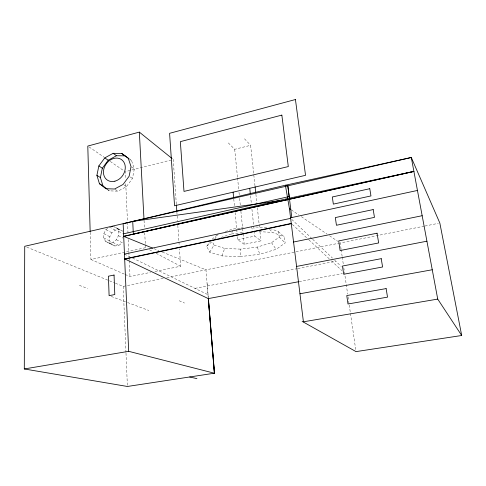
<?xml version="1.0" encoding="UTF-8"?>
<svg xmlns="http://www.w3.org/2000/svg" width="486" height="486" viewBox="0 0 486 486"><rect width="100%" height="100%" fill="white"/><g stroke="black" fill="none" stroke-linecap="round" stroke-linejoin="round"><path stroke-width="0.36" stroke-dasharray="2.43 1.82" d="M107.619 228.317L105.893 229.647L103.84 233.657L103.725 237.946L105.584 241.372L108.943 243.024L112.898 242.429L116.379 239.75L118.444 235.698L118.535 231.385L116.634 227.97L113.943 226.689M116.379 239.75L122.278 242.757L118.833 245.4L114.921 245.977L111.598 244.343L109.745 240.953L109.848 236.718L111.871 232.764L115.273 230.139L119.161 229.538L122.496 231.123L116.634 227.97M211.052 240.37L206.665 246.25L209.709 252.204L222.053 255.922L240.193 256.638L240.394 249.124L257.373 247.052L271.534 242.696L279.292 237.065L278.241 231.555L271.492 228.985M107.041 189.425L109.356 190.852L117.97 191.162L126.451 186.63L132.459 178.471L134.324 168.94L131.584 160.659L129.798 159.347M220.844 237.454L231.5 233.979L232.539 230.443M222.053 255.922L224.647 248.431L240.394 249.124M209.709 252.204L214.016 245.078L212.437 241.767M214.83 238.966L218.275 233.875M212.054 239.288L217.145 234.86M206.665 246.25L211.665 241.931M240.193 256.638L259.737 254.263L276.103 249.348L285.179 242.988L284.11 236.749L278.241 231.555M225.267 231.567L232.952 229.028L240.339 228.116M228.317 142.92L234.695 149.311L250.606 145.308L255.004 185.938M90.177 232.265L90.925 259.481L145.508 247.69L146.833 248.389M237.733 239.713L254.786 236.117L260.946 240.862L244.209 244.343L237.733 239.713L237.441 236.694M125.175 274.481L129.969 276.583L150.532 272.385M154.943 271.486L180.646 266.237L179.437 248.826M115.449 283.247L123.183 286.394L164.061 278.217M166.795 277.67L339.459 243.121M424.223 226.166L340.2 242.976L341.075 248.972M424.964 226.014L438.348 223.335M194.953 288.368L297.031 268.703M297.772 268.564L335.777 261.243M299.163 281.625L342.357 273.557M241.074 228.025L243.292 227.746M231.5 233.979L244.118 232.417M259.002 231.646L272.458 232.387L284.11 236.749M255.77 226.992L267.391 227.661M214.016 245.078L224.647 248.431M79.388 285.385L87.687 288.459M111.239 296.46L126.84 302.274M127.551 302.535L148.831 310.469M153.934 248.656L158.855 250.661M162.373 252.088L205.973 269.833L208.306 298.598M26.833 247.155L114.745 282.961M179.182 300.755L184.498 303.045M90.925 259.481L124.489 274.183M124.465 254.117L129.896 256.754M132.599 258.066L207.99 294.704M105.584 241.372L111.598 244.343M108.943 243.024L114.921 245.977M103.725 237.946L109.745 240.953M112.898 242.429L118.833 245.4M103.84 233.657L109.848 236.718M207.103 283.781L208.318 297.365M105.893 229.647L111.871 232.764M118.444 235.698L123.007 238.085M149.488 249.792L152.804 251.541M156.115 253.291L180.646 266.237M109.338 226.986L115.273 230.139M118.535 231.385L122.436 233.462M113.268 226.367L119.161 229.538M115.115 189.376L117.97 191.162M124.209 185.172L126.451 186.63M291.314 209.891L298.835 214.982M301.344 216.677L327.042 234.07M329.544 235.765L337.697 241.281M130.248 176.971L132.459 178.471M89.047 146.924L104.004 157.166M110.237 161.431L123.948 170.823M131.584 167.002L134.324 168.94M129.938 159.469L131.584 160.659M107.606 189.491L109.356 190.852M292.359 224.447L308.306 239.312M308.853 239.823L329.198 258.789M331.397 260.836L341.84 270.574M291.734 219.399L312.103 238.754M312.638 239.258L332.473 258.102M334.647 260.168L341.257 266.45M279.292 237.065L285.179 242.988M244.513 138.789L250.606 145.308M269.566 229.264L272.458 232.387M271.534 242.696L276.103 249.348M251.408 226.743L252.793 230.662M257.373 247.052L259.737 254.263M341.178 249.683L342.162 256.462M342.259 257.13L343.414 265.046M343.802 267.701L347.636 294.066M348.049 296.922L349.13 304.327M349.24 305.08L356.013 351.615M255.897 194.212L256.875 203.239M257.361 207.753L259.639 228.821M259.967 231.828L260.946 240.862M250.527 195.767L251.317 203.239M251.942 209.217L254.154 230.139M254.233 230.886L254.786 236.117M234.695 149.311L237.49 177.22M237.563 177.973L238.699 189.285M239.003 192.298L239.3 195.317M239.604 198.337L240.284 205.122M240.886 211.155L242.55 227.746M242.623 228.505L243.079 233.025M243.152 233.784L244.209 244.343M233.766 198.956L234.428 205.748M235.09 212.54L237.144 233.675M176.333 204.15L173.235 159.475L125.2 171.68L125.54 179.225M176.861 211.72L177.493 220.808M177.809 225.352L178.909 241.25M178.963 242.01L179.225 245.795M144.056 220.492L144.457 228.049M144.7 232.581L145.308 243.911M145.35 244.665L145.508 247.69M125.746 183.751L127.466 221.488M127.496 222.242L128.049 234.319M128.286 239.598L129.076 256.96M129.112 257.714L129.215 259.98M129.252 260.733L129.969 276.583M123.183 286.394L125.965 352.356M125.996 353.115L127.405 386.473"/><path stroke-width="0.73" d="M208.263 298.064L214.356 373.212L127.405 386.473L24.3 368.959L24.725 246.293L411.296 157.488L439.836 223.038L461.7 335.498L356.013 351.615L302.122 321.349M107.023 189.036L102.941 185.852L100.402 177.566L102.333 168.223L108.208 160.246L116.494 155.72L125.042 155.848L129.209 158.91M121.719 153.442L128.292 158.284L131.038 166.619L129.142 176.218L123.086 184.443L114.544 189.018L105.881 188.714L99.436 183.684L96.896 175.349L98.858 165.933L104.782 157.901L113.123 153.327L121.719 153.442L125.042 155.848M172.068 158.527L139.33 132.107L87.796 146.067L90.153 231.506M152.525 248.085L123.693 236.354L287.038 198.689L413.872 171.37M123.584 233.809L289.188 196.563M279.772 200.639L132.727 221.416L133.334 234.131L413.902 171.443L123.693 236.354M290.567 217.795L417.45 190.451M124.465 254.117L290.634 218.354M291.26 223.42L124.671 258.892L208.306 298.598L298.416 281.765M124.683 259.166L291.296 223.712M293.562 242.022L422.164 215.711M296.575 266.437L426.921 241.196M299.953 293.763L432.248 269.76M24.3 368.959L128.681 351.323L214.472 373.242L208.379 298.118M437.728 299.103L303.416 321.799L289.431 208.622L285.379 185.239L411.296 157.488L437.728 299.103L461.7 335.498M111.3 226.676L112.612 226.47M285.774 199.789L289.522 199.26L291.794 217.528M189.674 376.978L196.933 378.624M99.436 183.684L102.941 185.852M96.896 175.349L100.402 177.566M98.858 165.933L102.333 168.223M289.431 208.622L290.689 209.472M104.782 157.901L108.208 160.246M113.123 153.327L116.494 155.72M287.797 185.828L289.431 198.513M289.443 198.586L287.858 185.846L285.379 185.239L123.146 223.688L128.681 351.323M255.083 186.691L255.733 192.705M249.737 188.295L250.29 193.525M233.104 192.158L233.62 197.444M208.306 298.598L214.472 373.242M176.388 204.904L176.807 210.967M139.33 132.107L143.978 218.986M295.433 99.527L169.59 133.316L174.553 205.778L305.542 175.318L295.433 99.527M281.844 115.109L180.336 141.645L183.994 191.405L288.301 166.57L281.844 115.109M369.779 188.708L332.309 196.976L333.341 204.114L370.958 195.937L369.779 188.708M373.193 209.575L335.328 217.576L336.446 225.267L374.469 217.364L373.193 209.575M114.052 275.04L108.421 276.2L109.107 295.664L114.793 294.546L114.052 275.04M377.063 233.201L338.712 240.91L340.109 250.539L378.655 242.945L377.063 233.201M381.231 258.674L342.484 266.036L343.675 274.244L382.591 266.99L381.231 258.674M386.127 288.593L346.767 295.561L347.988 303.993L387.524 297.14L386.127 288.593M114.909 181.193A12.466 10.078 -55 0 0 123.547 161.631A12.466 10.078 -55 0 0 104.654 166.625A12.466 10.078 -55 0 0 114.909 181.193"/></g></svg>
